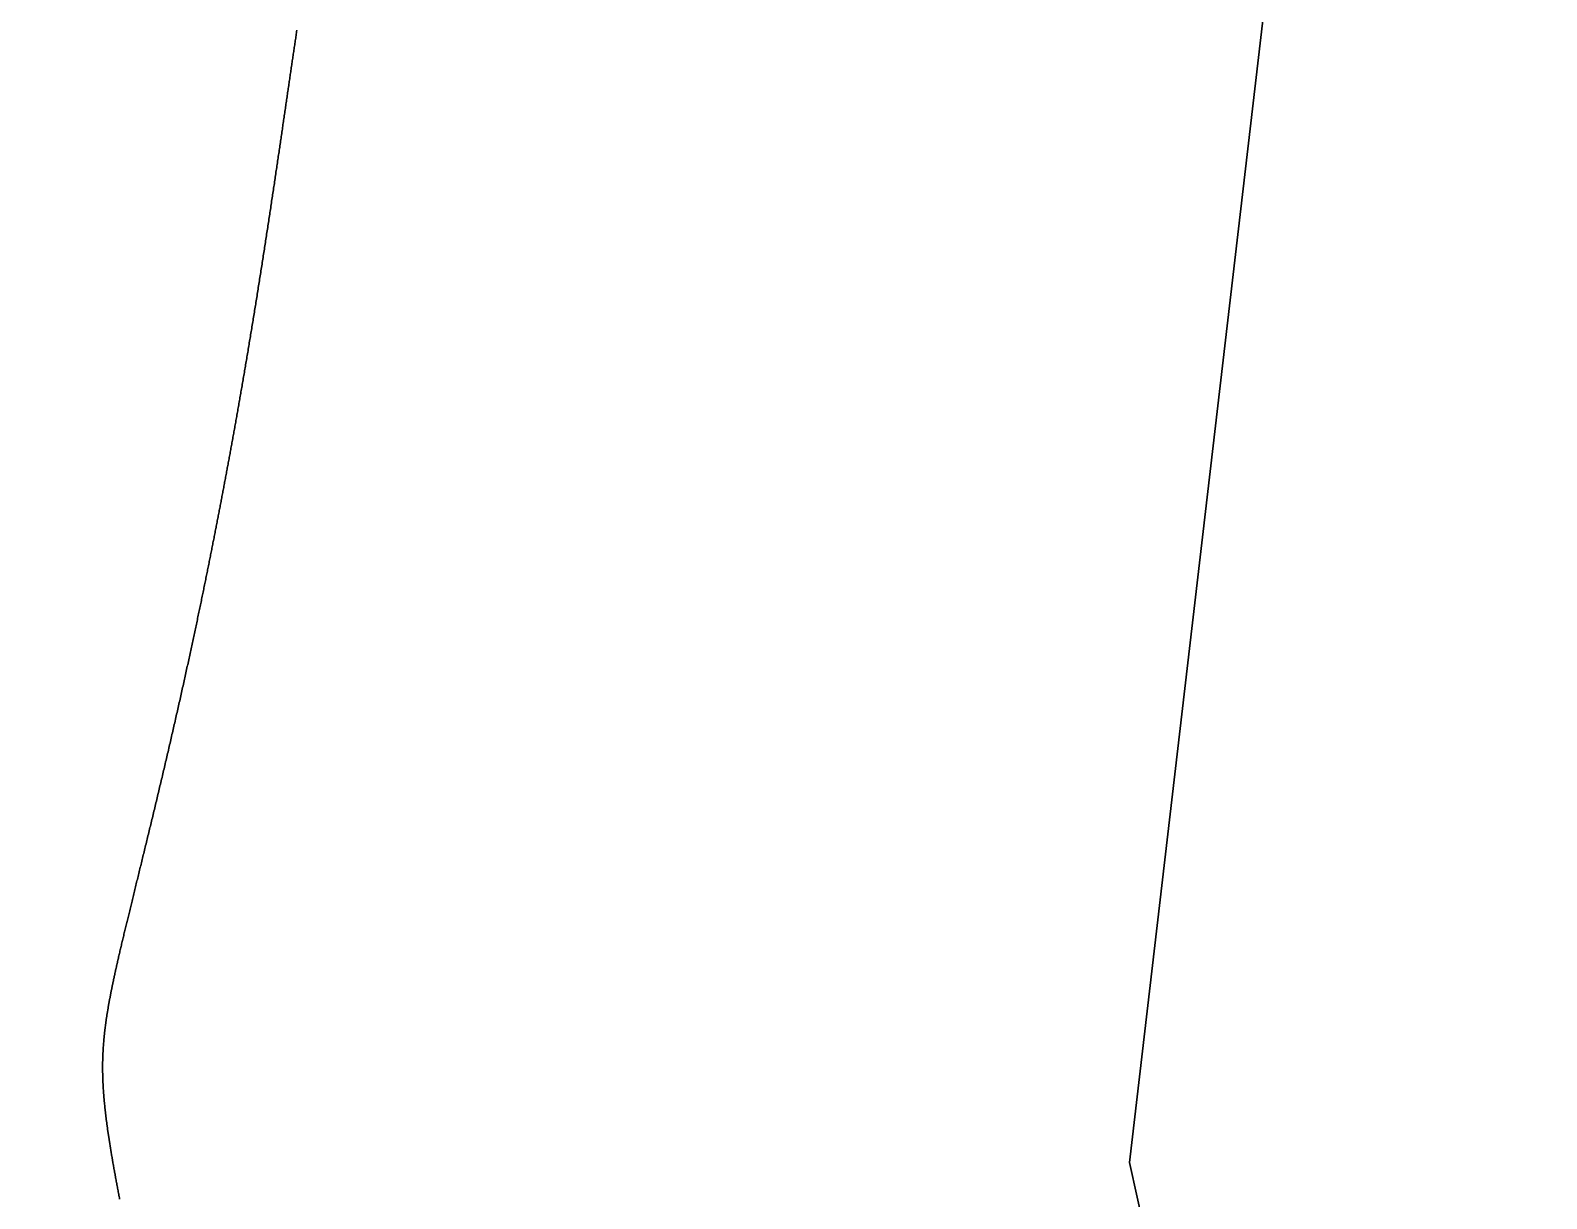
# Model space of a CAD drawing. Header units: inches. Extents: x 130170 to 284068, y 377793 to 804530.
# Drawn here: x 260694.6 to 260762.8, y 747239.8 to 747292.3 of the extents above; entities that cross this region are included whole.
import ezdxf

# ---------------------------------------------------------------- set-up
doc = ezdxf.new("R2010")
doc.units = ezdxf.units.IN
doc.header["$MEASUREMENT"] = 0
doc.layers.add('muni_il', color=7, linetype='Continuous')

msp = doc.modelspace()

# ---------------------------------------------------------------- linework, layer by layer
at = {"layer": 'muni_il'}
for points in [[(260754.781, 747530.375), (260754.516, 747438.375), (260754.219, 747328.938), (260744.016, 747241.375), (260757.781, 747179.188), (260746.219, 746984), (260731.625, 746822.375), (260701.984, 746720.062), (260696.672, 746692.375), (260695.016, 746602.75), (260685.453, 746523.188), (260656.688, 746406.938), (260626.344, 746302.5), (260639.141, 746300.188), (260650.062, 746297.125), (260662.125, 746293.125), (260756.85, 746272.963), (260806.032, 746262.021), (261717.828, 746059.438), (261715.418, 746000.168), (261660.703, 744654.562)], [(261660.703, 744654.562), (261715.418, 746000.168), (261717.828, 746059.438), (260806.032, 746262.021), (260756.85, 746272.963), (260662.125, 746293.125), (260650.062, 746297.125), (260639.141, 746300.188), (260626.344, 746302.5), (260656.688, 746406.938), (260685.453, 746523.188), (260695.016, 746602.75), (260696.672, 746692.375), (260701.984, 746720.062), (260731.625, 746822.375), (260746.219, 746984), (260757.781, 747179.188), (260744.016, 747241.375), (260754.219, 747328.938), (260754.516, 747438.375), (260754.781, 747530.375)], [(260698.58, 747239.735), (260698.57, 747239.789), (260698.559, 747239.843), (260698.549, 747239.897), (260698.539, 747239.95), (260698.528, 747240.004), (260698.518, 747240.057), (260698.508, 747240.111), (260698.498, 747240.164), (260698.488, 747240.217), (260698.478, 747240.27), (260698.468, 747240.323), (260698.458, 747240.376), (260698.448, 747240.429), (260698.438, 747240.482), (260698.428, 747240.534), (260698.419, 747240.587), (260698.409, 747240.639), (260698.399, 747240.692), (260698.39, 747240.744), (260698.38, 747240.796), (260698.371, 747240.848), (260698.361, 747240.899), (260698.352, 747240.951), (260698.343, 747241.003), (260698.333, 747241.054), (260698.324, 747241.105), (260698.315, 747241.157), (260698.306, 747241.208), (260698.297, 747241.258), (260698.288, 747241.309), (260698.279, 747241.36), (260698.271, 747241.41), (260698.262, 747241.461), (260698.253, 747241.511), (260698.245, 747241.561), (260698.236, 747241.611), (260698.228, 747241.661), (260698.219, 747241.71), (260698.211, 747241.76), (260698.203, 747241.809), (260698.194, 747241.858), (260698.186, 747241.907), (260698.178, 747241.956), (260698.17, 747242.005), (260698.162, 747242.054), (260698.155, 747242.102), (260698.147, 747242.15), (260698.139, 747242.198), (260698.132, 747242.246), (260698.124, 747242.294), (260698.117, 747242.342), (260698.109, 747242.389), (260698.102, 747242.437), (260698.095, 747242.484), (260698.088, 747242.531), (260698.081, 747242.578), (260698.074, 747242.624), (260698.067, 747242.671), (260698.06, 747242.717), (260698.054, 747242.764), (260698.047, 747242.81), (260698.04, 747242.856), (260698.034, 747242.901), (260698.028, 747242.947), (260698.021, 747242.992), (260698.015, 747243.038), (260698.009, 747243.083), (260698.003, 747243.128), (260697.997, 747243.172), (260697.991, 747243.217), (260697.986, 747243.261), (260697.98, 747243.306), (260697.974, 747243.35), (260697.969, 747243.394), (260697.964, 747243.438), (260697.958, 747243.482), (260697.953, 747243.525), (260697.948, 747243.568), (260697.943, 747243.612), (260697.938, 747243.655), (260697.933, 747243.698), (260697.928, 747243.741), (260697.924, 747243.783), (260697.919, 747243.826), (260697.915, 747243.868), (260697.91, 747243.91), (260697.906, 747243.952), (260697.902, 747243.994), (260697.898, 747244.036), (260697.894, 747244.078), (260697.89, 747244.119), (260697.886, 747244.16), (260697.882, 747244.202), (260697.879, 747244.243), (260697.875, 747244.284), (260697.872, 747244.325), (260697.868, 747244.365), (260697.865, 747244.406), (260697.862, 747244.446), (260697.859, 747244.487), (260697.856, 747244.527), (260697.853, 747244.567), (260697.851, 747244.607), (260697.848, 747244.647), (260697.845, 747244.686), (260697.843, 747244.726), (260697.841, 747244.765), (260697.838, 747244.805), (260697.836, 747244.844), (260697.834, 747244.883), (260697.832, 747244.922), (260697.83, 747244.962), (260697.829, 747245), (260697.827, 747245.039), (260697.825, 747245.078), (260697.824, 747245.116), (260697.823, 747245.155), (260697.821, 747245.193), (260697.82, 747245.232), (260697.819, 747245.27), (260697.818, 747245.308), (260697.817, 747245.346), (260697.817, 747245.384), (260697.816, 747245.422), (260697.815, 747245.46), (260697.815, 747245.498), (260697.815, 747245.536), (260697.814, 747245.573), (260697.814, 747245.611), (260697.814, 747245.649), (260697.814, 747245.686), (260697.814, 747245.724), (260697.814, 747245.761), (260697.815, 747245.798), (260697.815, 747245.836), (260697.816, 747245.873), (260697.816, 747245.91), (260697.817, 747245.947), (260697.818, 747245.985), (260697.819, 747246.022), (260697.82, 747246.059), (260697.821, 747246.096), (260697.822, 747246.133), (260697.824, 747246.17), (260697.825, 747246.207), (260697.827, 747246.244), (260697.828, 747246.281), (260697.83, 747246.318), (260697.832, 747246.355), (260697.834, 747246.392), (260697.836, 747246.429), (260697.838, 747246.466), (260697.84, 747246.503), (260697.842, 747246.54), (260697.845, 747246.578), (260697.847, 747246.614), (260697.85, 747246.652), (260697.853, 747246.689), (260697.855, 747246.726), (260697.858, 747246.763), (260697.861, 747246.8), (260697.865, 747246.837), (260697.868, 747246.875), (260697.871, 747246.912), (260697.874, 747246.949), (260697.878, 747246.987), (260697.882, 747247.024), (260697.885, 747247.062), (260697.889, 747247.099), (260697.893, 747247.137), (260697.897, 747247.174), (260697.901, 747247.212), (260697.905, 747247.25), (260697.91, 747247.288), (260697.914, 747247.326), (260697.919, 747247.364), (260697.923, 747247.402), (260697.928, 747247.44), (260697.933, 747247.478), (260697.938, 747247.517), (260697.943, 747247.555), (260697.948, 747247.593), (260697.953, 747247.632), (260697.958, 747247.671), (260697.964, 747247.71), (260697.969, 747247.749), (260697.974, 747247.787), (260697.98, 747247.827), (260697.986, 747247.866), (260697.992, 747247.905), (260697.998, 747247.945), (260698.004, 747247.984), (260698.01, 747248.024), (260698.016, 747248.064), (260698.023, 747248.104), (260698.029, 747248.144), (260698.036, 747248.184), (260698.042, 747248.225), (260698.049, 747248.265), (260698.056, 747248.306), (260698.063, 747248.347), (260698.07, 747248.388), (260698.077, 747248.429), (260698.084, 747248.47), (260698.092, 747248.512), (260698.099, 747248.553), (260698.107, 747248.595), (260698.115, 747248.637), (260698.122, 747248.679), (260698.13, 747248.721), (260698.138, 747248.764), (260698.146, 747248.806), (260698.154, 747248.849), (260698.162, 747248.892), (260698.171, 747248.935), (260698.179, 747248.978), (260698.188, 747249.022), (260698.196, 747249.066), (260698.205, 747249.11), (260698.214, 747249.154), (260698.223, 747249.198), (260698.232, 747249.243), (260698.241, 747249.287), (260698.25, 747249.332), (260698.259, 747249.377), (260698.269, 747249.423), (260698.278, 747249.468), (260698.288, 747249.514), (260698.297, 747249.56), (260698.307, 747249.606), (260698.317, 747249.653), (260698.327, 747249.699), (260698.337, 747249.746), (260698.347, 747249.793), (260698.357, 747249.84), (260698.368, 747249.888), (260698.378, 747249.936), (260698.389, 747249.984), (260698.399, 747250.032), (260698.41, 747250.08), (260698.421, 747250.129), (260698.432, 747250.178), (260698.443, 747250.227), (260698.454, 747250.277), (260698.465, 747250.326), (260698.476, 747250.376), (260698.488, 747250.426), (260698.499, 747250.477), (260698.511, 747250.528), (260698.523, 747250.579), (260698.534, 747250.63), (260698.546, 747250.681), (260698.558, 747250.733), (260698.57, 747250.785), (260698.582, 747250.837), (260698.594, 747250.889), (260698.607, 747250.942), (260698.619, 747250.995), (260698.632, 747251.048), (260698.644, 747251.102), (260698.657, 747251.156), (260698.67, 747251.21), (260698.682, 747251.264), (260698.695, 747251.319), (260698.708, 747251.373), (260698.721, 747251.429), (260698.735, 747251.484), (260698.748, 747251.54), (260698.761, 747251.595), (260698.775, 747251.652), (260698.788, 747251.708), (260698.802, 747251.765), (260698.815, 747251.822), (260698.829, 747251.879), (260698.843, 747251.937), (260698.857, 747251.995), (260698.871, 747252.053), (260698.885, 747252.111), (260698.899, 747252.17), (260698.914, 747252.228), (260698.928, 747252.288), (260698.942, 747252.347), (260698.957, 747252.407), (260698.972, 747252.467), (260698.986, 747252.527), (260699.001, 747252.588), (260699.016, 747252.648), (260699.031, 747252.709), (260699.046, 747252.771), (260699.061, 747252.832), (260699.076, 747252.894), (260699.091, 747252.956), (260699.106, 747253.019), (260699.122, 747253.081), (260699.137, 747253.144), (260699.152, 747253.208), (260699.168, 747253.271), (260699.184, 747253.335), (260699.199, 747253.399), (260699.215, 747253.463), (260699.231, 747253.527), (260699.247, 747253.592), (260699.263, 747253.657), (260699.279, 747253.722), (260699.295, 747253.788), (260699.311, 747253.854), (260699.327, 747253.92), (260699.343, 747253.986), (260699.36, 747254.053), (260699.376, 747254.119), (260699.393, 747254.186), (260699.409, 747254.253), (260699.425, 747254.321), (260699.442, 747254.389), (260699.459, 747254.457), (260699.475, 747254.525), (260699.492, 747254.593), (260699.509, 747254.662), (260699.526, 747254.731), (260699.543, 747254.8), (260699.56, 747254.869), (260699.577, 747254.939), (260699.594, 747255.008), (260699.611, 747255.078), (260699.628, 747255.148), (260699.645, 747255.219), (260699.663, 747255.289), (260699.68, 747255.36), (260699.697, 747255.431), (260699.715, 747255.502), (260699.732, 747255.574), (260699.75, 747255.645), (260699.767, 747255.717), (260699.785, 747255.789), (260699.802, 747255.861), (260699.82, 747255.933), (260699.838, 747256.006), (260699.855, 747256.079), (260699.873, 747256.151), (260699.891, 747256.225), (260699.908, 747256.298), (260699.926, 747256.371), (260699.944, 747256.445), (260699.962, 747256.518), (260699.98, 747256.592), (260699.998, 747256.666), (260700.016, 747256.74), (260700.034, 747256.814), (260700.052, 747256.889), (260700.069, 747256.963), (260700.087, 747257.038), (260700.105, 747257.113), (260700.123, 747257.188), (260700.142, 747257.263), (260700.16, 747257.338), (260700.178, 747257.413), (260700.196, 747257.489), (260700.214, 747257.564), (260700.232, 747257.64), (260700.25, 747257.715), (260700.268, 747257.791), (260700.286, 747257.867), (260700.305, 747257.943), (260700.323, 747258.019), (260700.341, 747258.095), (260700.359, 747258.172), (260700.377, 747258.248), (260700.395, 747258.324), (260700.413, 747258.401), (260700.431, 747258.477), (260700.45, 747258.554), (260700.468, 747258.631), (260700.486, 747258.707), (260700.504, 747258.784), (260700.522, 747258.861), (260700.54, 747258.938), (260700.558, 747259.014), (260700.576, 747259.091), (260700.595, 747259.168), (260700.613, 747259.245), (260700.631, 747259.322), (260700.649, 747259.399), (260700.667, 747259.476), (260700.685, 747259.553), (260700.703, 747259.63), (260700.721, 747259.707), (260700.739, 747259.784), (260700.757, 747259.861), (260700.774, 747259.938), (260700.792, 747260.015), (260700.81, 747260.092), (260700.828, 747260.169), (260700.846, 747260.246), (260700.864, 747260.323), (260700.881, 747260.4), (260700.899, 747260.477), (260700.917, 747260.553), (260700.934, 747260.63), (260700.952, 747260.707), (260700.97, 747260.784), (260700.987, 747260.86), (260701.005, 747260.937), (260701.022, 747261.013), (260701.04, 747261.09), (260701.057, 747261.166), (260701.075, 747261.242), (260701.092, 747261.319), (260701.109, 747261.395), (260701.127, 747261.471), (260701.144, 747261.547), (260701.161, 747261.623), (260701.178, 747261.699), (260701.196, 747261.775), (260701.213, 747261.85), (260701.23, 747261.926), (260701.247, 747262.001), (260701.264, 747262.077), (260701.281, 747262.152), (260701.297, 747262.227), (260701.314, 747262.302), (260701.331, 747262.377), (260701.348, 747262.452), (260701.364, 747262.526), (260701.381, 747262.601), (260701.398, 747262.675), (260701.414, 747262.75), (260701.431, 747262.824), (260701.447, 747262.898), (260701.463, 747262.972), (260701.48, 747263.046), (260701.496, 747263.119), (260701.512, 747263.193), (260701.529, 747263.266), (260701.545, 747263.34), (260701.561, 747263.413), (260701.577, 747263.486), (260701.593, 747263.558), (260701.609, 747263.631), (260701.625, 747263.703), (260701.641, 747263.776), (260701.656, 747263.848), (260701.672, 747263.92), (260701.688, 747263.992), (260701.703, 747264.063), (260701.719, 747264.135), (260701.734, 747264.206), (260701.75, 747264.278), (260701.765, 747264.349), (260701.78, 747264.419), (260701.796, 747264.49), (260701.811, 747264.561), (260701.826, 747264.631), (260701.841, 747264.701), (260701.856, 747264.771), (260701.871, 747264.841), (260701.886, 747264.911), (260701.901, 747264.98), (260701.916, 747265.049), (260701.931, 747265.119), (260701.945, 747265.187), (260701.96, 747265.256), (260701.975, 747265.325), (260701.989, 747265.393), (260702.003, 747265.461), (260702.018, 747265.529), (260702.032, 747265.597), (260702.047, 747265.665), (260702.061, 747265.732), (260702.075, 747265.8), (260702.089, 747265.867), (260702.103, 747265.934), (260702.117, 747266.001), (260702.131, 747266.067), (260702.145, 747266.134), (260702.159, 747266.2), (260702.173, 747266.266), (260702.187, 747266.332), (260702.2, 747266.398), (260702.214, 747266.463), (260702.228, 747266.529), (260702.241, 747266.594), (260702.255, 747266.659), (260702.268, 747266.724), (260702.282, 747266.788), (260702.295, 747266.853), (260702.308, 747266.917), (260702.321, 747266.982), (260702.335, 747267.046), (260702.348, 747267.109), (260702.361, 747267.173), (260702.374, 747267.237), (260702.387, 747267.3), (260702.4, 747267.363), (260702.412, 747267.426), (260702.425, 747267.489), (260702.438, 747267.552), (260702.451, 747267.614), (260702.464, 747267.677), (260702.476, 747267.739), (260702.489, 747267.801), (260702.501, 747267.863), (260702.514, 747267.925), (260702.526, 747267.987), (260702.539, 747268.048), (260702.551, 747268.11), (260702.564, 747268.171), (260702.576, 747268.232), (260702.588, 747268.293), (260702.6, 747268.354), (260702.613, 747268.415), (260702.625, 747268.475), (260702.637, 747268.536), (260702.649, 747268.596), (260702.661, 747268.656), (260702.673, 747268.716), (260702.685, 747268.776), (260702.697, 747268.836), (260702.709, 747268.896), (260702.72, 747268.956), (260702.732, 747269.015), (260702.744, 747269.075), (260702.756, 747269.134), (260702.768, 747269.193), (260702.779, 747269.253), (260702.791, 747269.312), (260702.803, 747269.371), (260702.814, 747269.43), (260702.826, 747269.488), (260702.837, 747269.547), (260702.849, 747269.606), (260702.86, 747269.664), (260702.872, 747269.723), (260702.883, 747269.781), (260702.894, 747269.84), (260702.906, 747269.898), (260702.917, 747269.956), (260702.929, 747270.015), (260702.94, 747270.073), (260702.951, 747270.131), (260702.962, 747270.189), (260702.974, 747270.247), (260702.985, 747270.305), (260702.996, 747270.363), (260703.007, 747270.421), (260703.018, 747270.479), (260703.03, 747270.537), (260703.041, 747270.594), (260703.052, 747270.652), (260703.063, 747270.71), (260703.074, 747270.768), (260703.085, 747270.826), (260703.096, 747270.883), (260703.107, 747270.941), (260703.118, 747270.999), (260703.129, 747271.057), (260703.14, 747271.114), (260703.151, 747271.172), (260703.162, 747271.23), (260703.173, 747271.288), (260703.184, 747271.345), (260703.195, 747271.403), (260703.206, 747271.461), (260703.217, 747271.519), (260703.228, 747271.577), (260703.239, 747271.635), (260703.25, 747271.693), (260703.261, 747271.75), (260703.272, 747271.809), (260703.283, 747271.867), (260703.293, 747271.925), (260703.304, 747271.983), (260703.315, 747272.041), (260703.326, 747272.099), (260703.337, 747272.158), (260703.348, 747272.216), (260703.359, 747272.275), (260703.37, 747272.333), (260703.381, 747272.392), (260703.392, 747272.45), (260703.403, 747272.509), (260703.414, 747272.568), (260703.424, 747272.627), (260703.435, 747272.686), (260703.446, 747272.745), (260703.457, 747272.804), (260703.468, 747272.863), (260703.479, 747272.922), (260703.49, 747272.982), (260703.501, 747273.041), (260703.512, 747273.101), (260703.523, 747273.161), (260703.534, 747273.221), (260703.545, 747273.281), (260703.556, 747273.341), (260703.567, 747273.401), (260703.578, 747273.461), (260703.589, 747273.521), (260703.6, 747273.582), (260703.611, 747273.643), (260703.622, 747273.703), (260703.633, 747273.764), (260703.644, 747273.825), (260703.655, 747273.886), (260703.666, 747273.948), (260703.677, 747274.009), (260703.688, 747274.071), (260703.699, 747274.132), (260703.711, 747274.194), (260703.722, 747274.256), (260703.733, 747274.318), (260703.744, 747274.38), (260703.755, 747274.443), (260703.766, 747274.505), (260703.777, 747274.568), (260703.789, 747274.631), (260703.8, 747274.694), (260703.811, 747274.757), (260703.823, 747274.82), (260703.834, 747274.884), (260703.845, 747274.947), (260703.856, 747275.011), (260703.868, 747275.075), (260703.879, 747275.139), (260703.89, 747275.203), (260703.902, 747275.268), (260703.913, 747275.332), (260703.924, 747275.397), (260703.936, 747275.462), (260703.947, 747275.527), (260703.959, 747275.592), (260703.97, 747275.657), (260703.981, 747275.723), (260703.993, 747275.788), (260704.004, 747275.854), (260704.016, 747275.92), (260704.027, 747275.986), (260704.039, 747276.053), (260704.05, 747276.119), (260704.062, 747276.186), (260704.073, 747276.252), (260704.085, 747276.319), (260704.097, 747276.387), (260704.108, 747276.454), (260704.12, 747276.521), (260704.132, 747276.589), (260704.143, 747276.657), (260704.155, 747276.725), (260704.166, 747276.793), (260704.178, 747276.861), (260704.19, 747276.929), (260704.202, 747276.998), (260704.213, 747277.067), (260704.225, 747277.136), (260704.237, 747277.205), (260704.248, 747277.274), (260704.26, 747277.343), (260704.272, 747277.413), (260704.284, 747277.482), (260704.296, 747277.552), (260704.307, 747277.622), (260704.319, 747277.692), (260704.331, 747277.763), (260704.343, 747277.833), (260704.355, 747277.904), (260704.366, 747277.974), (260704.378, 747278.045), (260704.39, 747278.116), (260704.402, 747278.187), (260704.414, 747278.259), (260704.426, 747278.33), (260704.438, 747278.401), (260704.45, 747278.473), (260704.461, 747278.545), (260704.473, 747278.617), (260704.485, 747278.689), (260704.497, 747278.761), (260704.509, 747278.833), (260704.521, 747278.906), (260704.533, 747278.978), (260704.545, 747279.051), (260704.557, 747279.124), (260704.569, 747279.196), (260704.581, 747279.27), (260704.593, 747279.343), (260704.605, 747279.416), (260704.616, 747279.489), (260704.628, 747279.563), (260704.64, 747279.636), (260704.652, 747279.709), (260704.664, 747279.783), (260704.676, 747279.857), (260704.688, 747279.931), (260704.7, 747280.005), (260704.712, 747280.079), (260704.724, 747280.153), (260704.736, 747280.227), (260704.748, 747280.301), (260704.76, 747280.376), (260704.771, 747280.45), (260704.783, 747280.524), (260704.795, 747280.599), (260704.807, 747280.673), (260704.819, 747280.748), (260704.831, 747280.823), (260704.843, 747280.897), (260704.855, 747280.972), (260704.867, 747281.047), (260704.878, 747281.122), (260704.89, 747281.197), (260704.902, 747281.272), (260704.914, 747281.346), (260704.926, 747281.421), (260704.938, 747281.496), (260704.949, 747281.571), (260704.961, 747281.647), (260704.973, 747281.722), (260704.985, 747281.797), (260704.996, 747281.872), (260705.008, 747281.947), (260705.02, 747282.022), (260705.032, 747282.097), (260705.043, 747282.172), (260705.055, 747282.247), (260705.067, 747282.322), (260705.078, 747282.398), (260705.09, 747282.473), (260705.102, 747282.548), (260705.113, 747282.623), (260705.125, 747282.698), (260705.136, 747282.773), (260705.148, 747282.848), (260705.159, 747282.923), (260705.171, 747282.997), (260705.182, 747283.072), (260705.194, 747283.147), (260705.205, 747283.222), (260705.217, 747283.297), (260705.228, 747283.371), (260705.24, 747283.446), (260705.251, 747283.52), (260705.262, 747283.595), (260705.274, 747283.669), (260705.285, 747283.744), (260705.296, 747283.818), (260705.308, 747283.892), (260705.319, 747283.966), (260705.33, 747284.041), (260705.341, 747284.115), (260705.352, 747284.189), (260705.364, 747284.262), (260705.375, 747284.336), (260705.386, 747284.41), (260705.397, 747284.484), (260705.408, 747284.557), (260705.419, 747284.63), (260705.43, 747284.704), (260705.441, 747284.777), (260705.452, 747284.85), (260705.463, 747284.923), (260705.474, 747284.996), (260705.485, 747285.069), (260705.496, 747285.142), (260705.506, 747285.214), (260705.517, 747285.287), (260705.528, 747285.359), (260705.539, 747285.431), (260705.55, 747285.503), (260705.56, 747285.575), (260705.571, 747285.647), (260705.582, 747285.719), (260705.592, 747285.791), (260705.603, 747285.862), (260705.613, 747285.934), (260705.624, 747286.005), (260705.634, 747286.076), (260705.645, 747286.147), (260705.656, 747286.218), (260705.666, 747286.289), (260705.676, 747286.359), (260705.687, 747286.43), (260705.697, 747286.5), (260705.707, 747286.57), (260705.718, 747286.64), (260705.728, 747286.71), (260705.738, 747286.78), (260705.749, 747286.849), (260705.759, 747286.919), (260705.769, 747286.988), (260705.779, 747287.057), (260705.789, 747287.126), (260705.799, 747287.195), (260705.809, 747287.264), (260705.819, 747287.332), (260705.829, 747287.401), (260705.839, 747287.469), (260705.849, 747287.537), (260705.859, 747287.605), (260705.869, 747287.673), (260705.879, 747287.741), (260705.889, 747287.808), (260705.899, 747287.876), (260705.909, 747287.943), (260705.919, 747288.01), (260705.928, 747288.077), (260705.938, 747288.144), (260705.948, 747288.21), (260705.958, 747288.277), (260705.967, 747288.343), (260705.977, 747288.409), (260705.986, 747288.475), (260705.996, 747288.541), (260706.006, 747288.607), (260706.015, 747288.672), (260706.025, 747288.738), (260706.034, 747288.803), (260706.044, 747288.868), (260706.053, 747288.933), (260706.063, 747288.998), (260706.072, 747289.063), (260706.082, 747289.128), (260706.091, 747289.192), (260706.1, 747289.256), (260706.11, 747289.32), (260706.119, 747289.384), (260706.129, 747289.448), (260706.138, 747289.512), (260706.147, 747289.576), (260706.156, 747289.639), (260706.166, 747289.703), (260706.175, 747289.766), (260706.184, 747289.829), (260706.193, 747289.892), (260706.202, 747289.955), (260706.212, 747290.017), (260706.221, 747290.08), (260706.23, 747290.143), (260706.239, 747290.205), (260706.248, 747290.267), (260706.257, 747290.329), (260706.266, 747290.391), (260706.275, 747290.453), (260706.284, 747290.515), (260706.293, 747290.577), (260706.302, 747290.638), (260706.311, 747290.7), (260706.32, 747290.761), (260706.329, 747290.823), (260706.338, 747290.884), (260706.347, 747290.945), (260706.356, 747291.006), (260706.365, 747291.067), (260706.374, 747291.128), (260706.383, 747291.188), (260706.392, 747291.249), (260706.401, 747291.309), (260706.41, 747291.37), (260706.419, 747291.43), (260706.428, 747291.491), (260706.437, 747291.551), (260706.445, 747291.611), (260706.454, 747291.671), (260706.463, 747291.731), (260706.472, 747291.791), (260706.481, 747291.851), (260706.49, 747291.911), (260706.499, 747291.971), (260706.507, 747292.03), (260706.516, 747292.09), (260706.525, 747292.15), (260706.534, 747292.209), (260706.543, 747292.269), (260706.551, 747292.328)], [(260706.551, 747292.328), (260706.543, 747292.269), (260706.534, 747292.209), (260706.525, 747292.15), (260706.516, 747292.09), (260706.507, 747292.03), (260706.499, 747291.971), (260706.49, 747291.911), (260706.481, 747291.851), (260706.472, 747291.791), (260706.463, 747291.731), (260706.454, 747291.671), (260706.445, 747291.611), (260706.437, 747291.551), (260706.428, 747291.491), (260706.419, 747291.43), (260706.41, 747291.37), (260706.401, 747291.309), (260706.392, 747291.249), (260706.383, 747291.188), (260706.374, 747291.128), (260706.365, 747291.067), (260706.356, 747291.006), (260706.347, 747290.945), (260706.338, 747290.884), (260706.329, 747290.823), (260706.32, 747290.761), (260706.311, 747290.7), (260706.302, 747290.638), (260706.293, 747290.577), (260706.284, 747290.515), (260706.275, 747290.453), (260706.266, 747290.391), (260706.257, 747290.329), (260706.248, 747290.267), (260706.239, 747290.205), (260706.23, 747290.143), (260706.221, 747290.08), (260706.212, 747290.017), (260706.202, 747289.955), (260706.193, 747289.892), (260706.184, 747289.829), (260706.175, 747289.766), (260706.166, 747289.703), (260706.156, 747289.639), (260706.147, 747289.576), (260706.138, 747289.512), (260706.129, 747289.448), (260706.119, 747289.384), (260706.11, 747289.32), (260706.1, 747289.256), (260706.091, 747289.192), (260706.082, 747289.128), (260706.072, 747289.063), (260706.063, 747288.998), (260706.053, 747288.933), (260706.044, 747288.868), (260706.034, 747288.803), (260706.025, 747288.738), (260706.015, 747288.672), (260706.006, 747288.607), (260705.996, 747288.541), (260705.986, 747288.475), (260705.977, 747288.409), (260705.967, 747288.343), (260705.958, 747288.277), (260705.948, 747288.21), (260705.938, 747288.144), (260705.928, 747288.077), (260705.919, 747288.01), (260705.909, 747287.943), (260705.899, 747287.876), (260705.889, 747287.808), (260705.879, 747287.741), (260705.869, 747287.673), (260705.859, 747287.605), (260705.849, 747287.537), (260705.839, 747287.469), (260705.829, 747287.401), (260705.819, 747287.332), (260705.809, 747287.264), (260705.799, 747287.195), (260705.789, 747287.126), (260705.779, 747287.057), (260705.769, 747286.988), (260705.759, 747286.919), (260705.749, 747286.849), (260705.738, 747286.78), (260705.728, 747286.71), (260705.718, 747286.64), (260705.707, 747286.57), (260705.697, 747286.5), (260705.687, 747286.43), (260705.676, 747286.359), (260705.666, 747286.289), (260705.656, 747286.218), (260705.645, 747286.147), (260705.634, 747286.076), (260705.624, 747286.005), (260705.613, 747285.934), (260705.603, 747285.862), (260705.592, 747285.791), (260705.582, 747285.719), (260705.571, 747285.647), (260705.56, 747285.575), (260705.55, 747285.503), (260705.539, 747285.431), (260705.528, 747285.359), (260705.517, 747285.287), (260705.506, 747285.214), (260705.496, 747285.142), (260705.485, 747285.069), (260705.474, 747284.996), (260705.463, 747284.923), (260705.452, 747284.85), (260705.441, 747284.777), (260705.43, 747284.704), (260705.419, 747284.63), (260705.408, 747284.557), (260705.397, 747284.484), (260705.386, 747284.41), (260705.375, 747284.336), (260705.364, 747284.262), (260705.352, 747284.189), (260705.341, 747284.115), (260705.33, 747284.041), (260705.319, 747283.966), (260705.308, 747283.892), (260705.296, 747283.818), (260705.285, 747283.744), (260705.274, 747283.669), (260705.262, 747283.595), (260705.251, 747283.52), (260705.24, 747283.446), (260705.228, 747283.371), (260705.217, 747283.297), (260705.205, 747283.222), (260705.194, 747283.147), (260705.182, 747283.072), (260705.171, 747282.997), (260705.159, 747282.923), (260705.148, 747282.848), (260705.136, 747282.773), (260705.125, 747282.698), (260705.113, 747282.623), (260705.102, 747282.548), (260705.09, 747282.473), (260705.078, 747282.398), (260705.067, 747282.322), (260705.055, 747282.247), (260705.043, 747282.172), (260705.032, 747282.097), (260705.02, 747282.022), (260705.008, 747281.947), (260704.996, 747281.872), (260704.985, 747281.797), (260704.973, 747281.722), (260704.961, 747281.647), (260704.949, 747281.571), (260704.938, 747281.496), (260704.926, 747281.421), (260704.914, 747281.346), (260704.902, 747281.272), (260704.89, 747281.197), (260704.878, 747281.122), (260704.867, 747281.047), (260704.855, 747280.972), (260704.843, 747280.897), (260704.831, 747280.823), (260704.819, 747280.748), (260704.807, 747280.673), (260704.795, 747280.599), (260704.783, 747280.524), (260704.771, 747280.45), (260704.76, 747280.376), (260704.748, 747280.301), (260704.736, 747280.227), (260704.724, 747280.153), (260704.712, 747280.079), (260704.7, 747280.005), (260704.688, 747279.931), (260704.676, 747279.857), (260704.664, 747279.783), (260704.652, 747279.709), (260704.64, 747279.636), (260704.628, 747279.563), (260704.616, 747279.489), (260704.605, 747279.416), (260704.593, 747279.343), (260704.581, 747279.27), (260704.569, 747279.196), (260704.557, 747279.124), (260704.545, 747279.051), (260704.533, 747278.978), (260704.521, 747278.906), (260704.509, 747278.833), (260704.497, 747278.761), (260704.485, 747278.689), (260704.473, 747278.617), (260704.461, 747278.545), (260704.45, 747278.473), (260704.438, 747278.401), (260704.426, 747278.33), (260704.414, 747278.259), (260704.402, 747278.187), (260704.39, 747278.116), (260704.378, 747278.045), (260704.366, 747277.974), (260704.355, 747277.904), (260704.343, 747277.833), (260704.331, 747277.763), (260704.319, 747277.692), (260704.307, 747277.622), (260704.296, 747277.552), (260704.284, 747277.482), (260704.272, 747277.413), (260704.26, 747277.343), (260704.248, 747277.274), (260704.237, 747277.205), (260704.225, 747277.136), (260704.213, 747277.067), (260704.202, 747276.998), (260704.19, 747276.929), (260704.178, 747276.861), (260704.166, 747276.793), (260704.155, 747276.725), (260704.143, 747276.657), (260704.132, 747276.589), (260704.12, 747276.521), (260704.108, 747276.454), (260704.097, 747276.387), (260704.085, 747276.319), (260704.073, 747276.252), (260704.062, 747276.186), (260704.05, 747276.119), (260704.039, 747276.053), (260704.027, 747275.986), (260704.016, 747275.92), (260704.004, 747275.854), (260703.993, 747275.788), (260703.981, 747275.723), (260703.97, 747275.657), (260703.959, 747275.592), (260703.947, 747275.527), (260703.936, 747275.462), (260703.924, 747275.397), (260703.913, 747275.332), (260703.902, 747275.268), (260703.89, 747275.203), (260703.879, 747275.139), (260703.868, 747275.075), (260703.856, 747275.011), (260703.845, 747274.947), (260703.834, 747274.884), (260703.823, 747274.82), (260703.811, 747274.757), (260703.8, 747274.694), (260703.789, 747274.631), (260703.777, 747274.568), (260703.766, 747274.505), (260703.755, 747274.443), (260703.744, 747274.38), (260703.733, 747274.318), (260703.722, 747274.256), (260703.711, 747274.194), (260703.699, 747274.132), (260703.688, 747274.071), (260703.677, 747274.009), (260703.666, 747273.948), (260703.655, 747273.886), (260703.644, 747273.825), (260703.633, 747273.764), (260703.622, 747273.703), (260703.611, 747273.643), (260703.6, 747273.582), (260703.589, 747273.521), (260703.578, 747273.461), (260703.567, 747273.401), (260703.556, 747273.341), (260703.545, 747273.281), (260703.534, 747273.221), (260703.523, 747273.161), (260703.512, 747273.101), (260703.501, 747273.041), (260703.49, 747272.982), (260703.479, 747272.922), (260703.468, 747272.863), (260703.457, 747272.804), (260703.446, 747272.745), (260703.435, 747272.686), (260703.424, 747272.627), (260703.414, 747272.568), (260703.403, 747272.509), (260703.392, 747272.45), (260703.381, 747272.392), (260703.37, 747272.333), (260703.359, 747272.275), (260703.348, 747272.216), (260703.337, 747272.158), (260703.326, 747272.099), (260703.315, 747272.041), (260703.304, 747271.983), (260703.293, 747271.925), (260703.283, 747271.867), (260703.272, 747271.809), (260703.261, 747271.75), (260703.25, 747271.693), (260703.239, 747271.635), (260703.228, 747271.577), (260703.217, 747271.519), (260703.206, 747271.461), (260703.195, 747271.403), (260703.184, 747271.345), (260703.173, 747271.288), (260703.162, 747271.23), (260703.151, 747271.172), (260703.14, 747271.114), (260703.129, 747271.057), (260703.118, 747270.999), (260703.107, 747270.941), (260703.096, 747270.883), (260703.085, 747270.826), (260703.074, 747270.768), (260703.063, 747270.71), (260703.052, 747270.652), (260703.041, 747270.594), (260703.03, 747270.537), (260703.018, 747270.479), (260703.007, 747270.421), (260702.996, 747270.363), (260702.985, 747270.305), (260702.974, 747270.247), (260702.962, 747270.189), (260702.951, 747270.131), (260702.94, 747270.073), (260702.929, 747270.015), (260702.917, 747269.956), (260702.906, 747269.898), (260702.894, 747269.84), (260702.883, 747269.781), (260702.872, 747269.723), (260702.86, 747269.664), (260702.849, 747269.606), (260702.837, 747269.547), (260702.826, 747269.488), (260702.814, 747269.43), (260702.803, 747269.371), (260702.791, 747269.312), (260702.779, 747269.253), (260702.768, 747269.193), (260702.756, 747269.134), (260702.744, 747269.075), (260702.732, 747269.015), (260702.72, 747268.956), (260702.709, 747268.896), (260702.697, 747268.836), (260702.685, 747268.776), (260702.673, 747268.716), (260702.661, 747268.656), (260702.649, 747268.596), (260702.637, 747268.536), (260702.625, 747268.475), (260702.613, 747268.415), (260702.6, 747268.354), (260702.588, 747268.293), (260702.576, 747268.232), (260702.564, 747268.171), (260702.551, 747268.11), (260702.539, 747268.048), (260702.526, 747267.987), (260702.514, 747267.925), (260702.501, 747267.863), (260702.489, 747267.801), (260702.476, 747267.739), (260702.464, 747267.677), (260702.451, 747267.614), (260702.438, 747267.552), (260702.425, 747267.489), (260702.412, 747267.426), (260702.4, 747267.363), (260702.387, 747267.3), (260702.374, 747267.237), (260702.361, 747267.173), (260702.348, 747267.109), (260702.335, 747267.046), (260702.321, 747266.982), (260702.308, 747266.917), (260702.295, 747266.853), (260702.282, 747266.788), (260702.268, 747266.724), (260702.255, 747266.659), (260702.241, 747266.594), (260702.228, 747266.529), (260702.214, 747266.463), (260702.2, 747266.398), (260702.187, 747266.332), (260702.173, 747266.266), (260702.159, 747266.2), (260702.145, 747266.134), (260702.131, 747266.067), (260702.117, 747266.001), (260702.103, 747265.934), (260702.089, 747265.867), (260702.075, 747265.8), (260702.061, 747265.732), (260702.047, 747265.665), (260702.032, 747265.597), (260702.018, 747265.529), (260702.003, 747265.461), (260701.989, 747265.393), (260701.975, 747265.325), (260701.96, 747265.256), (260701.945, 747265.187), (260701.931, 747265.119), (260701.916, 747265.049), (260701.901, 747264.98), (260701.886, 747264.911), (260701.871, 747264.841), (260701.856, 747264.771), (260701.841, 747264.701), (260701.826, 747264.631), (260701.811, 747264.561), (260701.796, 747264.49), (260701.78, 747264.419), (260701.765, 747264.349), (260701.75, 747264.278), (260701.734, 747264.206), (260701.719, 747264.135), (260701.703, 747264.063), (260701.688, 747263.992), (260701.672, 747263.92), (260701.656, 747263.848), (260701.641, 747263.776), (260701.625, 747263.703), (260701.609, 747263.631), (260701.593, 747263.558), (260701.577, 747263.486), (260701.561, 747263.413), (260701.545, 747263.34), (260701.529, 747263.266), (260701.512, 747263.193), (260701.496, 747263.119), (260701.48, 747263.046), (260701.463, 747262.972), (260701.447, 747262.898), (260701.431, 747262.824), (260701.414, 747262.75), (260701.398, 747262.675), (260701.381, 747262.601), (260701.364, 747262.526), (260701.348, 747262.452), (260701.331, 747262.377), (260701.314, 747262.302), (260701.297, 747262.227), (260701.281, 747262.152), (260701.264, 747262.077), (260701.247, 747262.001), (260701.23, 747261.926), (260701.213, 747261.85), (260701.196, 747261.775), (260701.178, 747261.699), (260701.161, 747261.623), (260701.144, 747261.547), (260701.127, 747261.471), (260701.109, 747261.395), (260701.092, 747261.319), (260701.075, 747261.242), (260701.057, 747261.166), (260701.04, 747261.09), (260701.022, 747261.013), (260701.005, 747260.937), (260700.987, 747260.86), (260700.97, 747260.784), (260700.952, 747260.707), (260700.934, 747260.63), (260700.917, 747260.553), (260700.899, 747260.477), (260700.881, 747260.4), (260700.864, 747260.323), (260700.846, 747260.246), (260700.828, 747260.169), (260700.81, 747260.092), (260700.792, 747260.015), (260700.774, 747259.938), (260700.757, 747259.861), (260700.739, 747259.784), (260700.721, 747259.707), (260700.703, 747259.63), (260700.685, 747259.553), (260700.667, 747259.476), (260700.649, 747259.399), (260700.631, 747259.322), (260700.613, 747259.245), (260700.595, 747259.168), (260700.576, 747259.091), (260700.558, 747259.014), (260700.54, 747258.938), (260700.522, 747258.861), (260700.504, 747258.784), (260700.486, 747258.707), (260700.468, 747258.631), (260700.45, 747258.554), (260700.431, 747258.477), (260700.413, 747258.401), (260700.395, 747258.324), (260700.377, 747258.248), (260700.359, 747258.172), (260700.341, 747258.095), (260700.323, 747258.019), (260700.305, 747257.943), (260700.286, 747257.867), (260700.268, 747257.791), (260700.25, 747257.715), (260700.232, 747257.64), (260700.214, 747257.564), (260700.196, 747257.489), (260700.178, 747257.413), (260700.16, 747257.338), (260700.142, 747257.263), (260700.123, 747257.188), (260700.105, 747257.113), (260700.087, 747257.038), (260700.069, 747256.963), (260700.052, 747256.889), (260700.034, 747256.814), (260700.016, 747256.74), (260699.998, 747256.666), (260699.98, 747256.592), (260699.962, 747256.518), (260699.944, 747256.445), (260699.926, 747256.371), (260699.908, 747256.298), (260699.891, 747256.225), (260699.873, 747256.151), (260699.855, 747256.079), (260699.838, 747256.006), (260699.82, 747255.933), (260699.802, 747255.861), (260699.785, 747255.789), (260699.767, 747255.717), (260699.75, 747255.645), (260699.732, 747255.574), (260699.715, 747255.502), (260699.697, 747255.431), (260699.68, 747255.36), (260699.663, 747255.289), (260699.645, 747255.219), (260699.628, 747255.148), (260699.611, 747255.078), (260699.594, 747255.008), (260699.577, 747254.939), (260699.56, 747254.869), (260699.543, 747254.8), (260699.526, 747254.731), (260699.509, 747254.662), (260699.492, 747254.593), (260699.475, 747254.525), (260699.459, 747254.457), (260699.442, 747254.389), (260699.425, 747254.321), (260699.409, 747254.253), (260699.393, 747254.186), (260699.376, 747254.119), (260699.36, 747254.053), (260699.343, 747253.986), (260699.327, 747253.92), (260699.311, 747253.854), (260699.295, 747253.788), (260699.279, 747253.722), (260699.263, 747253.657), (260699.247, 747253.592), (260699.231, 747253.527), (260699.215, 747253.463), (260699.199, 747253.399), (260699.184, 747253.335), (260699.168, 747253.271), (260699.152, 747253.208), (260699.137, 747253.144), (260699.122, 747253.081), (260699.106, 747253.019), (260699.091, 747252.956), (260699.076, 747252.894), (260699.061, 747252.832), (260699.046, 747252.771), (260699.031, 747252.709), (260699.016, 747252.648), (260699.001, 747252.588), (260698.986, 747252.527), (260698.972, 747252.467), (260698.957, 747252.407), (260698.942, 747252.347), (260698.928, 747252.288), (260698.914, 747252.228), (260698.899, 747252.17), (260698.885, 747252.111), (260698.871, 747252.053), (260698.857, 747251.995), (260698.843, 747251.937), (260698.829, 747251.879), (260698.815, 747251.822), (260698.802, 747251.765), (260698.788, 747251.708), (260698.775, 747251.652), (260698.761, 747251.595), (260698.748, 747251.54), (260698.735, 747251.484), (260698.721, 747251.429), (260698.708, 747251.373), (260698.695, 747251.319), (260698.682, 747251.264), (260698.67, 747251.21), (260698.657, 747251.156), (260698.644, 747251.102), (260698.632, 747251.048), (260698.619, 747250.995), (260698.607, 747250.942), (260698.594, 747250.889), (260698.582, 747250.837), (260698.57, 747250.785), (260698.558, 747250.733), (260698.546, 747250.681), (260698.534, 747250.63), (260698.523, 747250.579), (260698.511, 747250.528), (260698.499, 747250.477), (260698.488, 747250.426), (260698.476, 747250.376), (260698.465, 747250.326), (260698.454, 747250.277), (260698.443, 747250.227), (260698.432, 747250.178), (260698.421, 747250.129), (260698.41, 747250.08), (260698.399, 747250.032), (260698.389, 747249.984), (260698.378, 747249.936), (260698.368, 747249.888), (260698.357, 747249.84), (260698.347, 747249.793), (260698.337, 747249.746), (260698.327, 747249.699), (260698.317, 747249.653), (260698.307, 747249.606), (260698.297, 747249.56), (260698.288, 747249.514), (260698.278, 747249.468), (260698.269, 747249.423), (260698.259, 747249.377), (260698.25, 747249.332), (260698.241, 747249.287), (260698.232, 747249.243), (260698.223, 747249.198), (260698.214, 747249.154), (260698.205, 747249.11), (260698.196, 747249.066), (260698.188, 747249.022), (260698.179, 747248.978), (260698.171, 747248.935), (260698.162, 747248.892), (260698.154, 747248.849), (260698.146, 747248.806), (260698.138, 747248.764), (260698.13, 747248.721), (260698.122, 747248.679), (260698.115, 747248.637), (260698.107, 747248.595), (260698.099, 747248.553), (260698.092, 747248.512), (260698.084, 747248.47), (260698.077, 747248.429), (260698.07, 747248.388), (260698.063, 747248.347), (260698.056, 747248.306), (260698.049, 747248.265), (260698.042, 747248.225), (260698.036, 747248.184), (260698.029, 747248.144), (260698.023, 747248.104), (260698.016, 747248.064), (260698.01, 747248.024), (260698.004, 747247.984), (260697.998, 747247.945), (260697.992, 747247.905), (260697.986, 747247.866), (260697.98, 747247.827), (260697.974, 747247.787), (260697.969, 747247.749), (260697.964, 747247.71), (260697.958, 747247.671), (260697.953, 747247.632), (260697.948, 747247.593), (260697.943, 747247.555), (260697.938, 747247.517), (260697.933, 747247.478), (260697.928, 747247.44), (260697.923, 747247.402), (260697.919, 747247.364), (260697.914, 747247.326), (260697.91, 747247.288), (260697.905, 747247.25), (260697.901, 747247.212), (260697.897, 747247.174), (260697.893, 747247.137), (260697.889, 747247.099), (260697.885, 747247.062), (260697.882, 747247.024), (260697.878, 747246.987), (260697.874, 747246.949), (260697.871, 747246.912), (260697.868, 747246.875), (260697.865, 747246.837), (260697.861, 747246.8), (260697.858, 747246.763), (260697.855, 747246.726), (260697.853, 747246.689), (260697.85, 747246.652), (260697.847, 747246.614), (260697.845, 747246.578), (260697.842, 747246.54), (260697.84, 747246.503), (260697.838, 747246.466), (260697.836, 747246.429), (260697.834, 747246.392), (260697.832, 747246.355), (260697.83, 747246.318), (260697.828, 747246.281), (260697.827, 747246.244), (260697.825, 747246.207), (260697.824, 747246.17), (260697.822, 747246.133), (260697.821, 747246.096), (260697.82, 747246.059), (260697.819, 747246.022), (260697.818, 747245.985), (260697.817, 747245.947), (260697.816, 747245.91), (260697.816, 747245.873), (260697.815, 747245.836), (260697.815, 747245.798), (260697.814, 747245.761), (260697.814, 747245.724), (260697.814, 747245.686), (260697.814, 747245.649), (260697.814, 747245.611), (260697.814, 747245.573), (260697.815, 747245.536), (260697.815, 747245.498), (260697.815, 747245.46), (260697.816, 747245.422), (260697.817, 747245.384), (260697.817, 747245.346), (260697.818, 747245.308), (260697.819, 747245.27), (260697.82, 747245.232), (260697.821, 747245.193), (260697.823, 747245.155), (260697.824, 747245.116), (260697.825, 747245.078), (260697.827, 747245.039), (260697.829, 747245), (260697.83, 747244.962), (260697.832, 747244.922), (260697.834, 747244.883), (260697.836, 747244.844), (260697.838, 747244.805), (260697.841, 747244.765), (260697.843, 747244.726), (260697.845, 747244.686), (260697.848, 747244.647), (260697.851, 747244.607), (260697.853, 747244.567), (260697.856, 747244.527), (260697.859, 747244.487), (260697.862, 747244.446), (260697.865, 747244.406), (260697.868, 747244.365), (260697.872, 747244.325), (260697.875, 747244.284), (260697.879, 747244.243), (260697.882, 747244.202), (260697.886, 747244.16), (260697.89, 747244.119), (260697.894, 747244.078), (260697.898, 747244.036), (260697.902, 747243.994), (260697.906, 747243.952), (260697.91, 747243.91), (260697.915, 747243.868), (260697.919, 747243.826), (260697.924, 747243.783), (260697.928, 747243.741), (260697.933, 747243.698), (260697.938, 747243.655), (260697.943, 747243.612), (260697.948, 747243.568), (260697.953, 747243.525), (260697.958, 747243.482), (260697.964, 747243.438), (260697.969, 747243.394), (260697.974, 747243.35), (260697.98, 747243.306), (260697.986, 747243.261), (260697.991, 747243.217), (260697.997, 747243.172), (260698.003, 747243.128), (260698.009, 747243.083), (260698.015, 747243.038), (260698.021, 747242.992), (260698.028, 747242.947), (260698.034, 747242.901), (260698.04, 747242.856), (260698.047, 747242.81), (260698.054, 747242.764), (260698.06, 747242.717), (260698.067, 747242.671), (260698.074, 747242.624), (260698.081, 747242.578), (260698.088, 747242.531), (260698.095, 747242.484), (260698.102, 747242.437), (260698.109, 747242.389), (260698.117, 747242.342), (260698.124, 747242.294), (260698.132, 747242.246), (260698.139, 747242.198), (260698.147, 747242.15), (260698.155, 747242.102), (260698.162, 747242.054), (260698.17, 747242.005), (260698.178, 747241.956), (260698.186, 747241.907), (260698.194, 747241.858), (260698.203, 747241.809), (260698.211, 747241.76), (260698.219, 747241.71), (260698.228, 747241.661), (260698.236, 747241.611), (260698.245, 747241.561), (260698.253, 747241.511), (260698.262, 747241.461), (260698.271, 747241.41), (260698.279, 747241.36), (260698.288, 747241.309), (260698.297, 747241.258), (260698.306, 747241.208), (260698.315, 747241.157), (260698.324, 747241.105), (260698.333, 747241.054), (260698.343, 747241.003), (260698.352, 747240.951), (260698.361, 747240.899), (260698.371, 747240.848), (260698.38, 747240.796), (260698.39, 747240.744), (260698.399, 747240.692), (260698.409, 747240.639), (260698.419, 747240.587), (260698.428, 747240.534), (260698.438, 747240.482), (260698.448, 747240.429), (260698.458, 747240.376), (260698.468, 747240.323), (260698.478, 747240.27), (260698.488, 747240.217), (260698.498, 747240.164), (260698.508, 747240.111), (260698.518, 747240.057), (260698.528, 747240.004), (260698.539, 747239.95), (260698.549, 747239.897), (260698.559, 747239.843), (260698.57, 747239.789), (260698.58, 747239.735)]]:
    msp.add_lwpolyline(points, dxfattribs=at)

doc.saveas('drawing.dxf')
